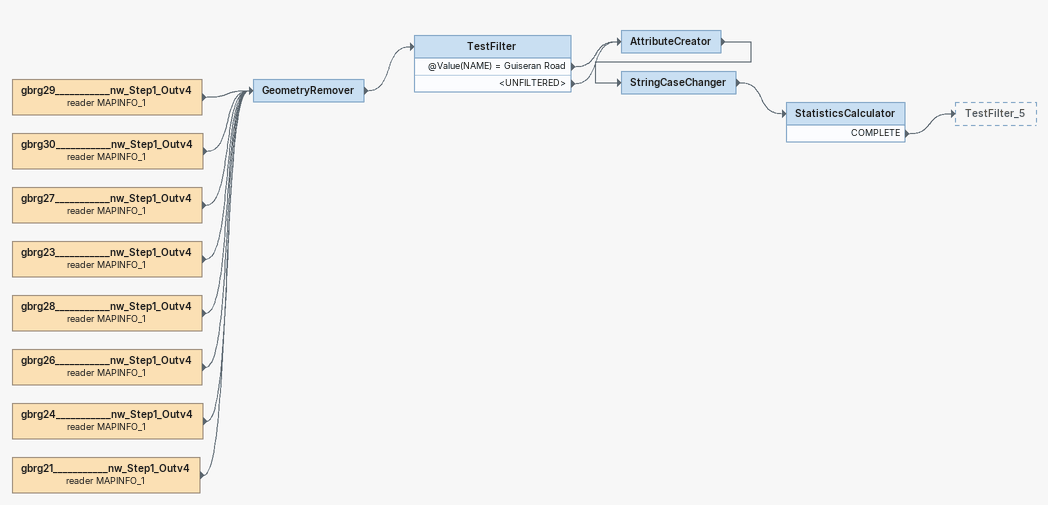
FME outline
gbrg29___________nw_Step1_Outv4 (reader MAPINFO_1)
    -> GeometryRemover
gbrg30___________nw_Step1_Outv4 (reader MAPINFO_1)
    -> GeometryRemover
gbrg27___________nw_Step1_Outv4 (reader MAPINFO_1)
    -> GeometryRemover
gbrg23___________nw_Step1_Outv4 (reader MAPINFO_1)
    -> GeometryRemover
gbrg28___________nw_Step1_Outv4 (reader MAPINFO_1)
    -> GeometryRemover
gbrg26___________nw_Step1_Outv4 (reader MAPINFO_1)
    -> GeometryRemover
gbrg24___________nw_Step1_Outv4 (reader MAPINFO_1)
    -> GeometryRemover
gbrg21___________nw_Step1_Outv4 (reader MAPINFO_1)
    -> GeometryRemover
GeometryRemover
    -> TestFilter
TestFilter
    @Value(NAME) = Guiseran Road -> AttributeCreator
    <UNFILTERED> -> AttributeCreator
AttributeCreator
    -> StringCaseChanger
StringCaseChanger
    -> StatisticsCalculator
StatisticsCalculator
    COMPLETE -> TestFilter_5
